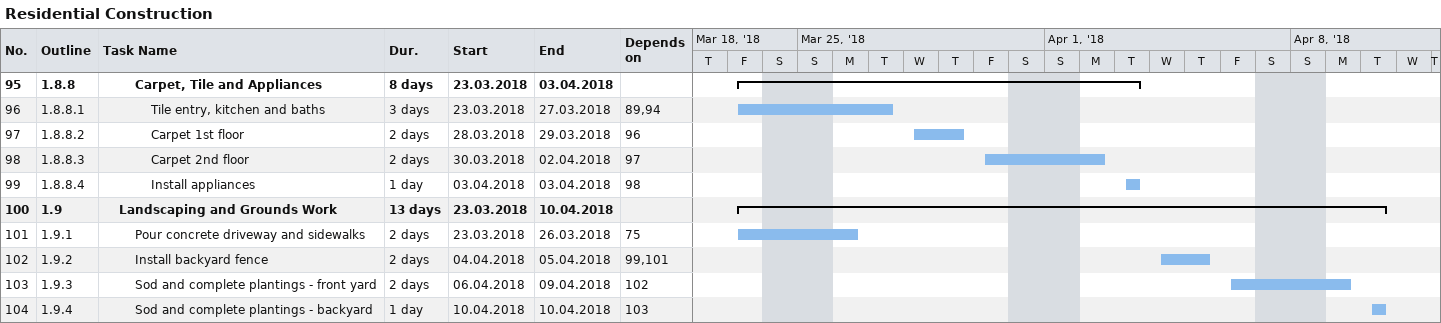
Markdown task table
Residential Construction

| ID | WBS | Task | Duration | Start | Finish | Predecessors |
|---|---|---|---|---|---|---|
| 95 | 1.8.8 | **Carpet, Tile and Appliances** | 8d | 2018-03-23 | 2018-04-03 |  |
| 96 | 1.8.8.1 | Tile entry, kitchen and baths | 3d | 2018-03-23 | 2018-03-27 | 89, 94 |
| 97 | 1.8.8.2 | Carpet 1st floor | 2d | 2018-03-28 | 2018-03-29 | 96 |
| 98 | 1.8.8.3 | Carpet 2nd floor | 2d | 2018-03-30 | 2018-04-02 | 97 |
| 99 | 1.8.8.4 | Install appliances | 1d | 2018-04-03 | 2018-04-03 | 98 |
| 100 | 1.9 | **Landscaping and Grounds Work** | 13d | 2018-03-23 | 2018-04-10 |  |
| 101 | 1.9.1 | Pour concrete driveway and sidewalks | 2d | 2018-03-23 | 2018-03-26 | 75 |
| 102 | 1.9.2 | Install backyard fence | 2d | 2018-04-04 | 2018-04-05 | 99, 101 |
| 103 | 1.9.3 | Sod and complete plantings - front yard | 2d | 2018-04-06 | 2018-04-09 | 102 |
| 104 | 1.9.4 | Sod and complete plantings - backyard | 1d | 2018-04-10 | 2018-04-10 | 103 |
